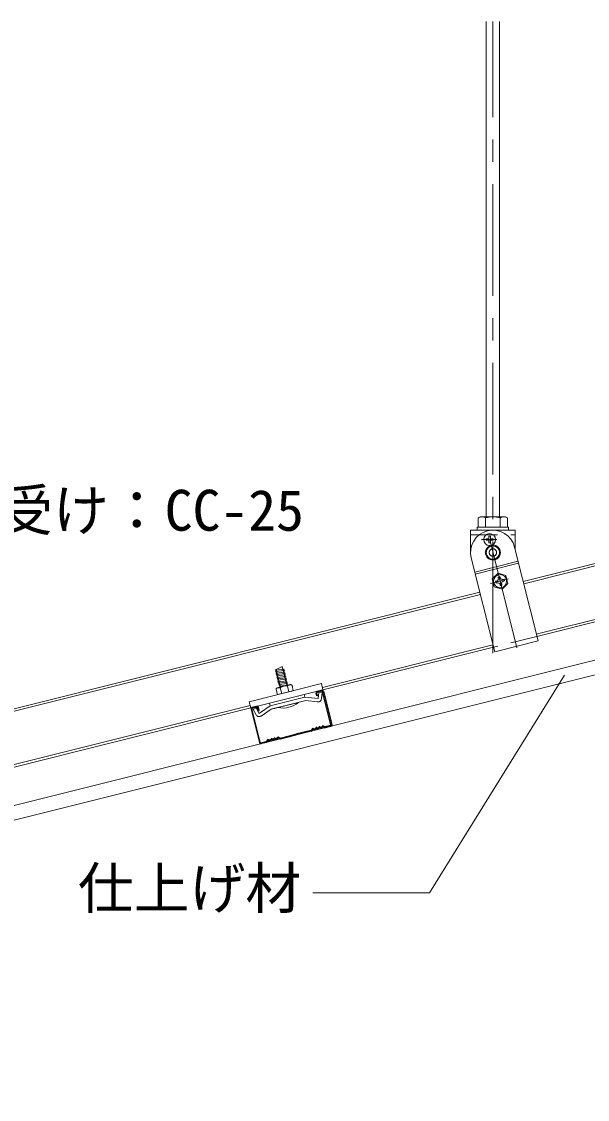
# Model space of a CAD drawing. Units: millimetres, scale not verified. Extents: x -2895 to 2955, y -2104 to 2057.
# Drawn here: x 1984 to 2364, y 514 to 1238 of the extents above; entities that cross this region are included whole.
import ezdxf
from ezdxf.enums import TextEntityAlignment as Align

# ---------------------------------------------------------------- set-up
doc = ezdxf.new("R2010")
doc.units = ezdxf.units.MM
doc.header["$LTSCALE"] = 15
doc.header["$PDMODE"] = 32
doc.header["$PDSIZE"] = 9
doc.linetypes.add('CHAIN1', pattern=[8, 5, -1, 1, -1])
doc.linetypes.add('DASHED1', pattern=[1.8, 1.2, -0.6])
for name, color, linetype, lineweight in [('3-0_中心線', 4, 'CHAIN1', 9), ('3-1_吊りボルト', 7, 'Continuous', 18), ('3-2_野縁受け', 3, 'Continuous', 18), ('3-3_野縁', 2, 'Continuous', 25), ('3-6_文字', 7, 'Continuous', 18), ('3-8_パネル', 7, 'Continuous', 18), ('3-A_クリップ', 7, 'Continuous', 18), ('3-B_ビス', 7, 'Continuous', 18)]:
    doc.layers.add(name, color=color, linetype=linetype, lineweight=lineweight)
doc.styles.add('ＭＳ ゴシック', font='')
doc.styles.get('ＭＳ ゴシック').set_extended_font_data('MS Gothic')

msp = doc.modelspace()

# ---------------------------------------------------------------- linework, layer by layer
at = {"layer": '3-0_中心線'}
for p, q in [((2300.41, 814.01), (2300.41, 1238.29)), ((2316.43, 817.58), (2297.07, 895)), ((2302.96, 890.4), (2292.83, 890.4)), ((2298.79, 860.86), (2310.98, 863.9))]:
    msp.add_line(p, q, dxfattribs=at)
at = {"layer": '3-1_吊りボルト'}
for p, q in [((2295.91, 905.67), (2295.91, 1238.29)), ((2304.91, 905.67), (2304.91, 1238.29)), ((2291.92, 905.67), (2290.61, 904.91)), ((2291.92, 905.67), (2308.89, 905.67)), ((2308.89, 905.67), (2310.21, 904.91)), ((2289.91, 898.67), (2289.91, 896.67)), ((2289.91, 898.67), (2310.91, 898.67)), ((2290.61, 898.67), (2290.61, 904.91)), ((2295.51, 898.67), (2295.51, 904.91)), ((2305.31, 898.67), (2305.31, 904.91)), ((2310.21, 898.67), (2310.21, 904.91)), ((2310.91, 898.67), (2310.91, 896.67)), ((2285.41, 896.67), (2315.41, 896.67)), ((2285.41, 881.67), (2285.41, 896.67)), ((2315.41, 896.67), (2315.41, 883.52)), ((2314.96, 885.31), (2330.72, 822.25)), ((2301.62, 814.97), (2285.85, 878.03)), ((2317.34, 875.8), (2288.23, 868.53)), ((2317.67, 874.46), (2288.57, 867.18)), ((2330.72, 822.25), (2301.62, 814.97))]:
    msp.add_line(p, q, dxfattribs=at)
at = {"layer": '3-1_吊りボルト', "color": 4, "linetype": 'DASHED1', "lineweight": 9}
msp.add_line((2285.41, 893.47), (2315.41, 893.47), dxfattribs=at)
at = {"layer": '3-1_吊りボルト', "linetype": 'DASHED1'}
msp.add_line((2329.95, 825.36), (2300.84, 818.08), dxfattribs=at)
at = {"layer": '3-1_吊りボルト'}
msp.add_circle((2300.41, 881.67), 5, dxfattribs=at)
at = {"layer": '3-1_吊りボルト', "color": 4, "linetype": 'DASHED1', "lineweight": 9}
msp.add_circle((2300.41, 881.67), 2.5, dxfattribs=at)
at = {"layer": '3-1_吊りボルト'}
for centre, radius, start, end in [((2293.81, 898.9), 6.81, 96.34294, 118.04132), ((2292.89, 900.8), 4.88, 57.57118, 88.04459), ((2300.41, 889.46), 16.22, 72.41205, 107.58797), ((2307.92, 900.8), 4.88, 91.95543, 122.42883), ((2307, 898.9), 6.81, 61.95869, 83.65707), ((2300.41, 881.67), 15, 14.03624, 194.03624)]:
    msp.add_arc(centre, radius, start, end, dxfattribs=at)
msp.add_point((2300.41, 881.67), dxfattribs=at)
at = {"layer": '3-2_野縁受け'}
for p, q in [((2602.59, 932.68), (2320.73, 862.22)), ((2602.98, 931.13), (2321.12, 860.67)), ((1420.73, 637.22), (2291.63, 854.94)), ((1421.12, 635.67), (2292.02, 853.39)), ((2431.38, 852.36), (2329.56, 826.91)), ((2431.76, 850.81), (2329.95, 825.36)), ((2300.46, 819.63), (2185.9, 790.99)), ((2300.84, 818.08), (2186.29, 789.44)), ((2137.42, 778.87), (1893.53, 717.9)), ((2137.81, 777.32), (1893.92, 716.35))]:
    msp.add_line(p, q, dxfattribs=at)
at = {"layer": '3-3_野縁'}
for p, q in [((2182.44, 788.48), (2185.35, 789.21)), ((2182.2, 785.33), (2181.71, 787.27)), ((2182.68, 785.45), (2182.2, 787.39)), ((2182.68, 785.45), (2182.2, 785.33)), ((2182.56, 787.99), (2185.47, 788.72)), ((2191.64, 766.09), (2186.08, 788.36)), ((2186.56, 788.48), (2192.13, 766.21)), ((2138.05, 776.35), (2143.62, 754.08)), ((2144.11, 754.2), (2138.54, 776.47)), ((2141.69, 778.29), (2138.78, 777.56)), ((2141.81, 777.81), (2138.9, 777.08)), ((2142.9, 775.5), (2142.42, 777.44)), ((2143.39, 775.62), (2142.9, 777.56)), ((2142.9, 775.5), (2143.39, 775.62)), ((2178.28, 762.18), (2168.01, 759.62)), ((2178.4, 761.7), (2168.13, 759.13)), ((2179.1, 763.27), (2178.59, 762.41)), ((2179.53, 763.01), (2179.01, 762.15)), ((2186.32, 764.71), (2187.18, 764.2)), ((2186.32, 764.71), (2187.18, 764.2)), ((2186.58, 765.14), (2187.43, 764.62)), ((2187.43, 764.62), (2186.58, 765.14)), ((2191.29, 765.44), (2187.81, 764.57)), ((2191.29, 765.44), (2187.81, 764.57)), ((2187.93, 764.08), (2191.41, 764.95)), ((2187.93, 764.08), (2191.41, 764.95)), ((2144.72, 753.79), (2148.2, 754.66)), ((2144.72, 753.79), (2148.2, 754.66)), ((2148.32, 754.18), (2144.84, 753.31)), ((2148.32, 754.18), (2144.84, 753.31)), ((2149.02, 755.75), (2148.51, 754.89)), ((2148.51, 754.89), (2149.02, 755.75)), ((2149.45, 755.49), (2148.94, 754.64)), ((2149.45, 755.49), (2148.94, 754.64)), ((2156.24, 757.19), (2157.1, 756.68)), ((2156.5, 757.62), (2157.36, 757.1)), ((2157.74, 757.05), (2168.01, 759.62)), ((2157.86, 756.56), (2168.13, 759.13))]:
    msp.add_line(p, q, dxfattribs=at)
for centre, radius, start, end in [((2185.59, 788.24), 1, 14.03325, 104.03325), ((2182.68, 787.51), 1, 104.03325, 194.03325), ((2182.68, 787.51), 0.5, 104.03325, 194.03325), ((2185.59, 788.24), 0.5, 14.03325, 104.03325), ((2139.02, 776.59), 1, 104.03925, 194.03925), ((2139.02, 776.59), 0.5, 104.03925, 194.03925), ((2141.93, 777.32), 1, 14.03925, 104.03925), ((2141.93, 777.32), 0.5, 14.03925, 104.03925), ((2178.16, 762.67), 0.5, 284.03624, 329.03624), ((2178.16, 762.67), 1, 284.03624, 329.03624), ((2179.53, 763.01), 0.5, 60.43343, 149.03626), ((2180.42, 764.59), 1.81, 240.43343, 327.63907), ((2180.42, 764.59), 1.31, 240.43343, 327.63907), ((2181.95, 763.62), 0.5, 50.90615, 157.16636), ((2181.95, 763.62), 0.5, 50.90615, 147.63907), ((2182.74, 764.59), 1.25, 230.90615, 337.16636), ((2182.74, 764.59), 0.75, 230.90615, 337.16636), ((2183.9, 764.1), 0.5, 60.43343, 157.16636), ((2184.79, 765.68), 1.81, 240.43343, 327.63907), ((2184.79, 765.68), 1.31, 240.43343, 327.63907), ((2186.32, 764.71), 0.5, 59.03624, 147.63907), ((2187.69, 765.05), 1, 239.03626, 284.03624), ((2187.69, 765.05), 1, 239.03624, 284.03624), ((2187.69, 765.05), 0.5, 239.03626, 284.03624), ((2187.69, 765.05), 0.5, 239.03626, 284.03626), ((2191.17, 765.92), 0.5, 284.03624, 16.56025), ((2191.17, 765.92), 0.5, 284.03624, 16.56025), ((2191.17, 765.92), 1, 284.03624, 16.56025), ((2191.17, 765.92), 1, 284.03624, 16.56025), ((2144.6, 754.28), 1, 191.51224, 284.03627), ((2144.6, 754.28), 1, 191.51224, 284.03624), ((2144.6, 754.28), 0.5, 191.51224, 284.03627), ((2144.6, 754.28), 0.5, 191.51224, 284.03624), ((2148.08, 755.15), 0.5, 284.03624, 329.03623), ((2148.08, 755.15), 0.5, 284.03624, 329.03624), ((2148.08, 755.15), 1, 284.03624, 329.03623), ((2148.08, 755.15), 1, 284.03624, 329.03624), ((2149.45, 755.49), 0.5, 60.43341, 149.03624), ((2150.35, 757.07), 1.81, 240.43341, 327.63906), ((2150.35, 757.07), 1.31, 240.43341, 327.63906), ((2151.88, 756.1), 0.5, 50.90613, 147.63906), ((2152.67, 757.07), 1.25, 230.90613, 337.16634), ((2152.67, 757.07), 0.75, 230.90613, 337.16634), ((2153.82, 756.58), 0.5, 60.43341, 157.16634), ((2153.82, 756.58), 0.5, 50.90613, 157.16634), ((2154.71, 758.16), 1.81, 240.43341, 327.63906), ((2154.71, 758.16), 1.31, 240.43341, 327.63906), ((2156.24, 757.19), 0.5, 59.03623, 147.63906), ((2157.62, 757.53), 1, 239.03624, 284.03624), ((2157.62, 757.53), 0.5, 239.03624, 284.03624)]:
    msp.add_arc(centre, radius, start, end, dxfattribs=at)
at = {"layer": '3-6_文字'}
for q in [(2348.52, 799.39), (2179.44, 653.04)]:
    msp.add_line((2257.84, 653.04), q, dxfattribs=at)
at = {"layer": '3-8_パネル'}
for p, q in [((257.29, 281.42), (2617.87, 871.57)), ((259.59, 272.2), (2620.17, 862.35))]:
    msp.add_line(p, q, dxfattribs=at)
at = {"layer": '3-A_クリップ'}
for p, q in [((2162.09, 792.44), (2158.95, 805.01)), ((2154.36, 801.7), (2160.39, 802.33)), ((2154.36, 801.7), (2155, 802.26)), ((2154.61, 800.73), (2160.63, 801.36)), ((2154.61, 800.73), (2155.24, 801.29)), ((2157.72, 791.35), (2154.81, 803)), ((2154.85, 799.76), (2160.87, 800.39)), ((2154.85, 799.76), (2155.48, 800.32)), ((2155.09, 798.79), (2161.12, 799.42)), ((2155.09, 798.79), (2155.72, 799.35)), ((2155.33, 797.82), (2161.36, 798.45)), ((2155.33, 797.82), (2155.97, 798.38)), ((2155.58, 796.85), (2161.6, 797.48)), ((2155.58, 796.85), (2156.21, 797.41)), ((2155.82, 795.88), (2161.85, 796.51)), ((2155.82, 795.88), (2156.45, 796.44)), ((2160.39, 802.33), (2159.76, 801.77)), ((2160.63, 801.36), (2160, 800.8)), ((2160.87, 800.39), (2160.24, 799.83)), ((2161.12, 799.42), (2160.49, 798.86)), ((2161.36, 798.45), (2160.73, 797.89)), ((2161.6, 797.48), (2160.97, 796.92)), ((2161.85, 796.51), (2161.21, 795.95)), ((2185.25, 793.59), (2136.77, 781.47)), ((2186.3, 789.42), (2137.82, 777.3)), ((2154.81, 789.59), (2155.66, 786.2)), ((2155.26, 790.57), (2154.87, 790.23)), ((2155.26, 790.57), (2154.87, 790.23)), ((2164.27, 792.99), (2155.54, 790.8)), ((2155.91, 790.81), (2157.6, 790.81)), ((2155.91, 790.81), (2157.6, 790.81)), ((2156.06, 794.91), (2162.09, 795.54)), ((2156.06, 794.91), (2156.69, 795.47)), ((2156.3, 793.94), (2162.33, 794.57)), ((2156.3, 793.94), (2156.94, 794.5)), ((2156.55, 792.97), (2157.18, 793.53)), ((2156.79, 792), (2162.89, 792.64)), ((2156.79, 792), (2157.42, 792.56)), ((2157.85, 790.98), (2157.6, 790.81)), ((2157.85, 790.98), (2157.6, 790.81)), ((2157.6, 790.81), (2158.57, 786.92)), ((2162.09, 795.54), (2161.46, 794.98)), ((2162.33, 794.57), (2161.7, 794.01)), ((2163.95, 792.81), (2162.45, 792.02)), ((2163.95, 792.81), (2162.45, 792.02)), ((2162.45, 792.02), (2162.46, 792)), ((2162.46, 792), (2163.42, 788.14)), ((2164.63, 792.91), (2165.15, 792.79)), ((2164.63, 792.91), (2165.15, 792.79)), ((2165.49, 792.26), (2166.33, 788.86)), ((2185.25, 793.59), (2186.3, 789.42)), ((2166.33, 788.86), (2155.66, 786.2)), ((2174.13, 784.43), (2162.5, 781.53)), ((2163.06, 779.29), (2173.94, 782.01)), ((2173.68, 786.27), (2174.13, 784.43)), ((2173.94, 782.01), (2174.59, 782.18)), ((2174.13, 784.43), (2182.99, 783.51)), ((2182.74, 781.33), (2174.59, 782.18)), ((2182.99, 783.51), (2183.42, 787.68)), ((2182.99, 783.51), (2183.42, 787.68)), ((2183.42, 787.68), (2185.71, 787.44)), ((2183.42, 787.68), (2185.71, 787.44)), ((2185.28, 783.38), (2185.71, 787.44)), ((2185.35, 783.97), (2185.71, 787.44)), ((2136.77, 781.47), (2137.82, 777.3)), ((2141.45, 777.3), (2139.44, 776.19)), ((2141.43, 772.61), (2139.44, 776.19)), ((2143.49, 773.63), (2141.45, 777.3)), ((2150.87, 778.62), (2144.34, 774.21)), ((2144.73, 771.83), (2149.31, 774.92)), ((2148.66, 774.48), (2151.52, 776.41)), ((2150.39, 780.45), (2150.85, 778.61)), ((2150.87, 778.62), (2162.5, 781.53)), ((2150.87, 778.62), (2162.5, 781.53)), ((2150.87, 778.62), (2162.5, 781.53)), ((2153.38, 776.87), (2151.52, 776.41)), ((2163.06, 779.29), (2152.18, 776.57)), ((2153.85, 776.99), (2152.18, 776.57)), ((2163.06, 779.29), (2153.62, 776.93)), ((2163.06, 779.29), (2154.19, 777.08)), ((2156.27, 777.6), (2169.85, 780.99)), ((2144.6, 774.38), (2143.49, 773.63))]:
    msp.add_line(p, q, dxfattribs=at)
for points in [[(2154.12, 802.67), (2154.81, 803), (2158.95, 805.01)], [(2154.12, 802.67), (2160.15, 803.3), (2159.52, 802.74)], [(2156.55, 792.97), (2162.57, 793.6), (2161.94, 793.04)]]:
    msp.add_lwpolyline(points, dxfattribs=at)
for centre, radius, start, end in [((2155.78, 789.83), 1, 104.03624, 194.03624), ((2155.91, 789.81), 1, 90.17603, 130.30156), ((2155.91, 789.81), 1, 90.17603, 130.30156), ((2161.48, 785.59), 6.5, 81.4164, 124.0181), ((2161.48, 785.59), 6.5, 81.4164, 124.0181), ((2164.42, 791.93), 1, 77.43419, 118.09424), ((2164.42, 791.93), 1, 77.43419, 118.09424), ((2164.52, 792.02), 1, 14.03624, 104.03624), ((2183, 783.61), 2.3, 254.03626, 354.03627), ((2159.66, 792.88), 15.65, 257.4712, 310.60131), ((2143.44, 773.73), 2.3, 209.03624, 309.03624)]:
    msp.add_arc(centre, radius, start, end, dxfattribs=at)
at = {"layer": '3-B_ビス'}
for p, q in [((2297.22, 890.9), (2295.92, 890.9)), ((2295.92, 890.9), (2295.92, 889.9)), ((2298.72, 892.7), (2297.72, 892.7)), ((2297.72, 892.7), (2297.72, 891.4)), ((2298.72, 892.7), (2298.72, 891.4)), ((2300.52, 890.9), (2299.22, 890.9)), ((2300.52, 890.9), (2300.52, 889.9)), ((2297.22, 889.9), (2295.92, 889.9)), ((2297.72, 889.4), (2297.72, 888.1)), ((2298.72, 888.1), (2297.72, 888.1)), ((2298.72, 889.4), (2298.72, 888.1)), ((2300.52, 889.9), (2299.22, 889.9))]:
    msp.add_line(p, q, dxfattribs=at)
at = {"layer": '3-B_ビス', "color": 4, "lineweight": 9}
for p, q in [((2303.88, 867.8), (2299.92, 863.98)), ((2299.92, 863.98), (2301.26, 858.64)), ((2302.21, 862.33), (2302.78, 862.47)), ((2303.88, 867.8), (2309.16, 866.29)), ((2303.91, 865.17), (2304.05, 864.63)), ((2305.08, 865.46), (2305.28, 864.67)), ((2305.08, 865.46), (2305.21, 864.92)), ((2307.92, 863.76), (2307.34, 863.62)), ((2308.21, 862.59), (2307.64, 862.45)), ((2309.16, 866.29), (2310.5, 860.95)), ((2306.54, 857.13), (2301.26, 858.64)), ((2302.5, 861.17), (2303.07, 861.31)), ((2305.34, 859.47), (2305.21, 860.01)), ((2306.5, 859.76), (2306.31, 860.55)), ((2306.5, 859.76), (2306.37, 860.3)), ((2306.54, 857.13), (2310.5, 860.95))]:
    msp.add_line(p, q, dxfattribs=at)
at = {"layer": '3-B_ビス'}
msp.add_circle((2298.22, 890.4), 4, dxfattribs=at)
at = {"layer": '3-B_ビス', "color": 4, "lineweight": 9}
msp.add_circle((2305.21, 862.46), 4.4, dxfattribs=at)
at = {"layer": '3-B_ビス'}
for centre, start, end in [((2297.22, 891.4), 270, 0), ((2299.22, 891.4), 180, 270.00002), ((2297.22, 889.4), 0, 90), ((2299.22, 889.4), 90, 180)]:
    msp.add_arc(centre, 0.5, start, end, dxfattribs=at)
at = {"layer": '3-B_ビス', "color": 4, "lineweight": 9}
for centre, radius, start, end in [((2305.21, 862.46), 3, 182.49928, 205.54955), ((2302.55, 864.06), 1.6, 278.39924, 20.70969), ((2305.21, 862.46), 3, 92.49928, 115.5732), ((2306.8, 865.13), 1.6, 187.3628, 289.67325), ((2307.87, 860.86), 1.6, 98.39924, 200.70969), ((2305.21, 862.46), 3, 2.52294, 25.5732), ((2303.61, 859.8), 1.6, 7.3628, 109.67325), ((2305.21, 862.46), 3, 272.49928, 295.5732)]:
    msp.add_arc(centre, radius, start, end, dxfattribs=at)

# ---------------------------------------------------------------- texts
at = {"layer": '3-6_文字', "style": 'ＭＳ ゴシック'}
for s, p in [('野縁受け：CC-25', (1892.51, 888.06)), ('仕上げ材', (2021.73, 634.27))]:
    msp.add_text(s, height=27.49, dxfattribs=at).set_placement(p, align=Align.BOTTOM_LEFT)

doc.saveas('drawing.dxf')
